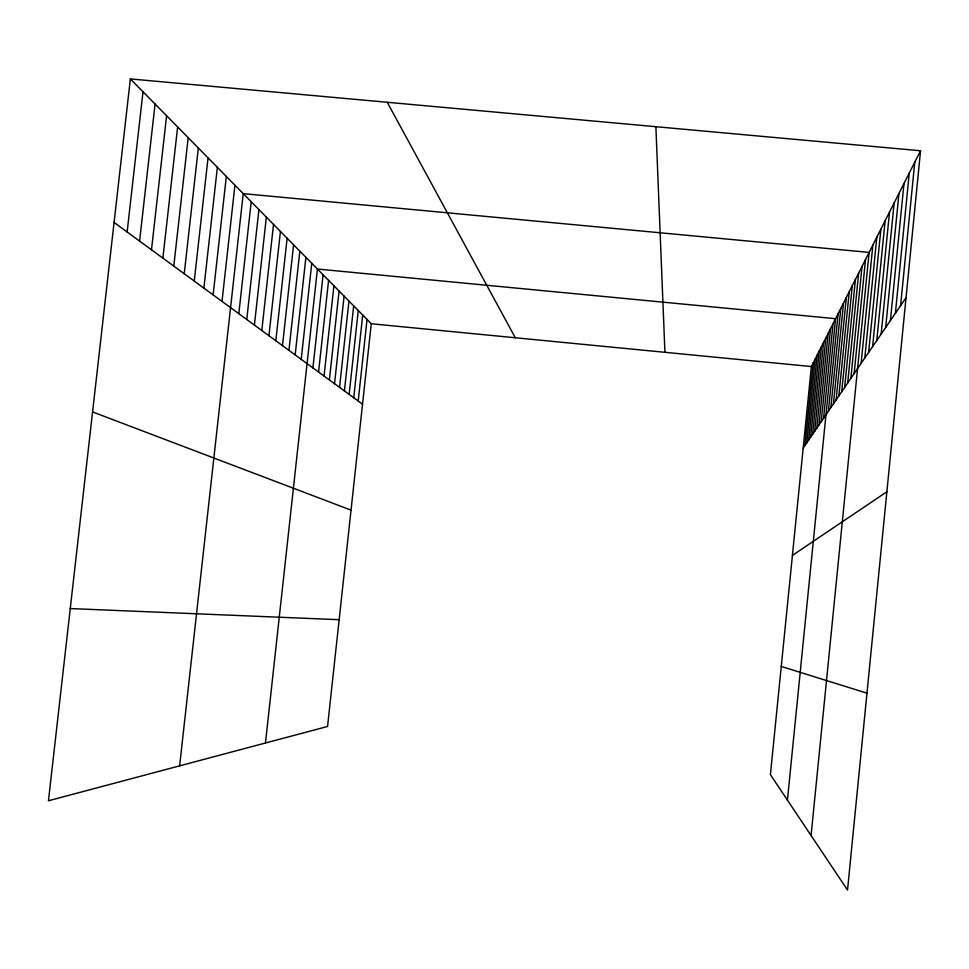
<?xml version="1.0" encoding="UTF-8"?>
<svg xmlns="http://www.w3.org/2000/svg" width="969" height="969" viewBox="0 0 969 969"><rect width="100%" height="100%" fill="white"/><g stroke="black" fill="none" stroke-linecap="round" stroke-linejoin="round"><path stroke-width="1.45" d="M787.422 800.128L835.581 318.692L317.432 269.043L265.47 743.005M828.386 411.231L838.149 313.629M830.869 407.586L840.789 308.408M833.449 403.831L843.514 303.018M836.102 399.943L846.337 297.435M838.851 395.921L849.256 291.669M841.698 391.767L852.284 285.685M844.641 387.455L855.409 279.508M847.693 382.997L858.655 273.101M850.867 378.37L862.022 266.451M854.149 373.562L865.511 259.559M811.077 835.532L869.132 252.4L243.243 193.643L179.628 765.849M861.114 363.387L872.887 244.963M864.796 357.997L876.8 237.223M868.636 352.389L880.869 229.181M872.621 346.551L885.109 220.799M876.788 340.458L889.53 212.066M881.136 334.111L894.145 202.957M885.678 327.474L898.953 193.437M890.414 320.545L903.992 183.492M895.38 313.29L909.261 173.088M900.589 305.683L914.772 162.186M920.55 150.764L847.524 890.075L770.403 774.643L811.38 366.548L920.55 150.764L130.367 78.925L48.45 800.769L327.558 726.471L371.272 323.755L130.367 78.925M804.973 445.461L813.27 362.806M806.802 442.785L815.208 358.954M808.691 440.023L817.218 355.005M810.629 437.189L819.277 350.923M812.628 434.269L821.397 346.732M814.687 431.266L823.589 342.408M816.806 428.165L825.842 337.963M818.987 424.967L828.168 333.36M821.24 421.672L830.554 328.624M823.577 418.269L833.037 323.743M282.488 345.642L293.595 244.806M288.932 350.354L299.845 251.165M295.17 354.92L305.901 257.318M301.214 359.342L311.764 263.265M312.914 367.893L323.101 274.796M318.571 372.035L328.6 280.38M324.058 376.045L333.917 285.794M329.375 379.933L339.077 291.039M334.535 383.712L344.092 296.126M339.55 387.382L348.949 301.068M344.407 390.931L353.673 305.865M349.143 394.395L358.264 310.528M353.733 397.75L362.721 315.058M358.203 401.021L367.057 319.467M203.878 288.132L217.371 167.334M213.119 294.891L226.334 176.443M222.01 301.395L234.946 185.212M238.81 313.677L251.237 201.758M246.756 319.491L258.929 209.583M254.411 325.099L266.354 217.129M261.8 330.502L273.524 224.408M268.934 335.722L280.441 231.446M275.826 340.761L287.127 238.241M127.133 231.979L143 91.764M139.584 241.099L155.076 104.034M151.491 249.808L166.607 115.747M162.877 258.129L177.63 126.963M173.778 266.112L188.204 137.695M184.231 273.755L198.33 147.991M194.248 281.083L208.044 157.862M803.192 448.066L906.039 297.713M792.412 555.407L886.865 491.78M70.265 608.556L339.15 619.7M371.272 323.755L811.38 366.548M781.268 666.442L866.976 693.174M92.576 411.934L351.044 510.13M114.088 222.434L362.539 404.194M387.249 102.278L515.302 337.757M655.88 126.697L664.928 352.304"/></g></svg>
